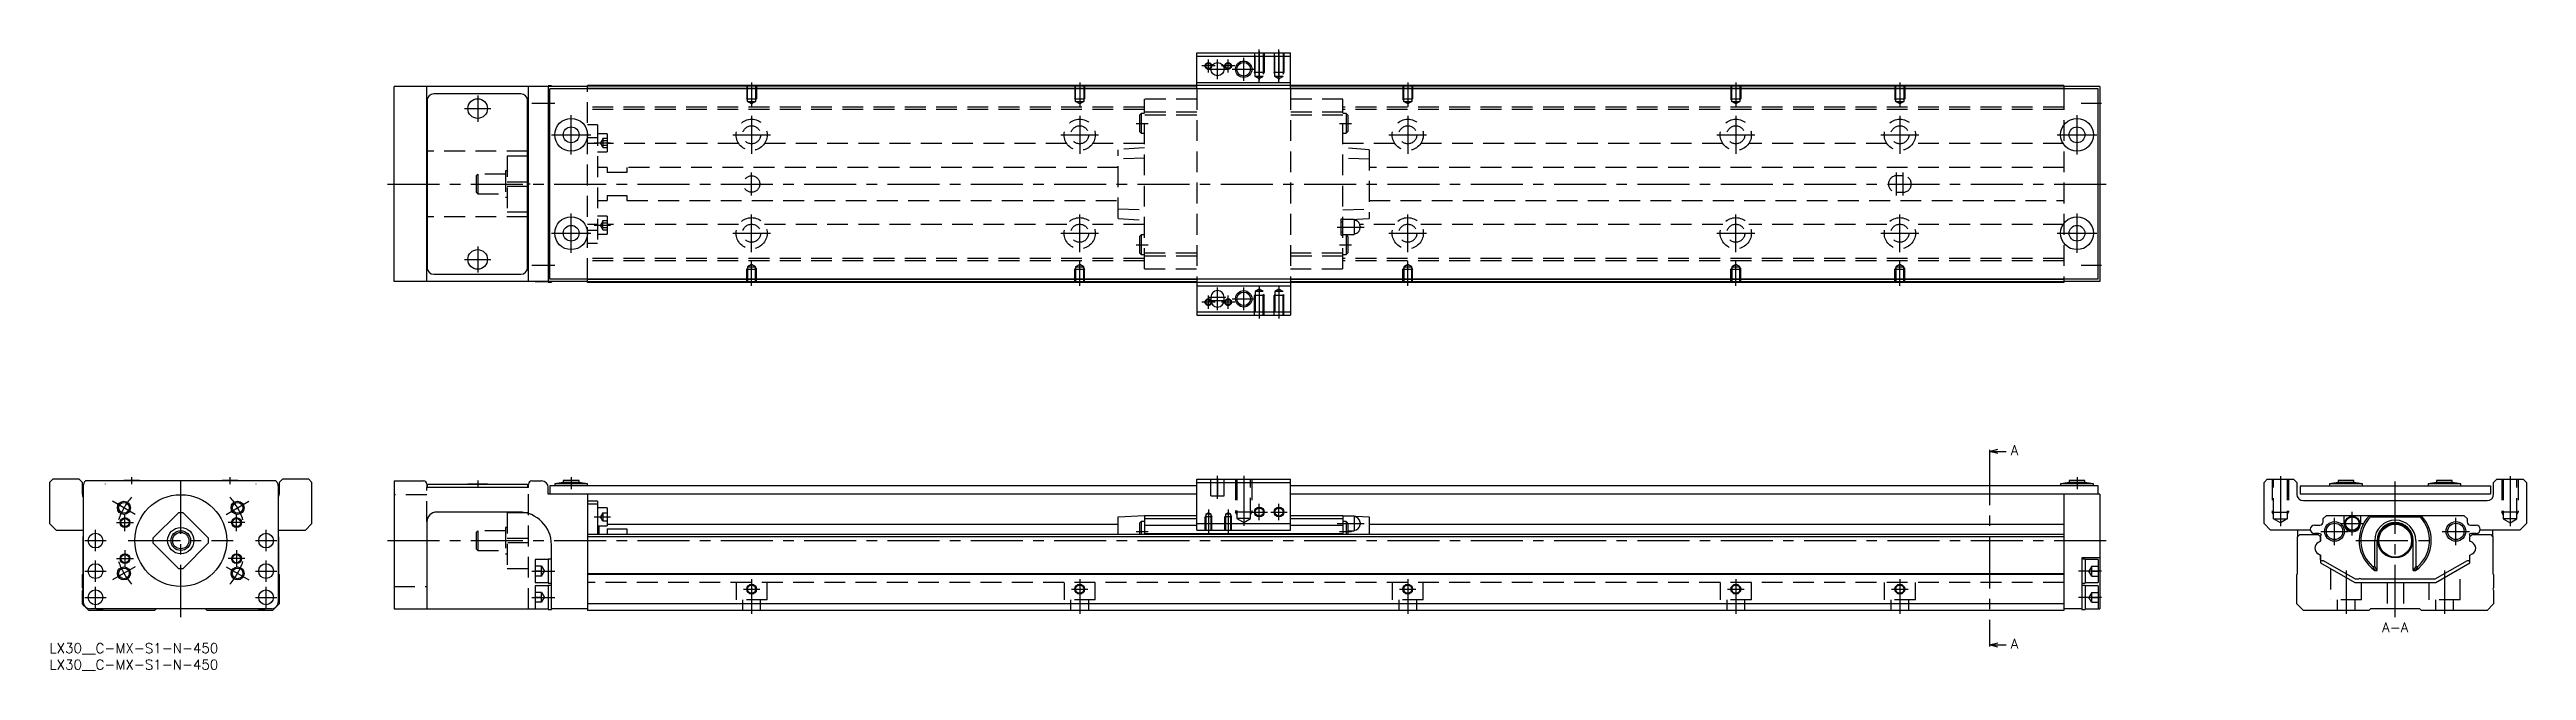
# Model space of a CAD drawing. Extents: x 0 to 755, y -8 to 181.
import ezdxf

# ---------------------------------------------------------------- set-up
doc = ezdxf.new("R2010")
doc.units = 0
doc.header["$LTSCALE"] = 0.5
doc.linetypes.add('CENTER', pattern=[50.8, 31.75, -6.35, 6.35, -6.35])
doc.linetypes.add('DASHED', pattern=[19.05, 12.7, -6.35])
for name, color, linetype in [('MSM_CENTER', 1, 'CENTER'), ('MSM_CONTINUOUS', 7, 'CONTINUOUS'), ('MSM_DASHED', 4, 'DASHED'), ('MSM_NARROW', 5, 'CONTINUOUS'), ('MSM_PART_NUMBER', 7, 'CONTINUOUS')]:
    doc.layers.add(name, color=color, linetype=linetype)
doc.styles.get("Standard").update_dxf_attribs({"font": 'txt.shx', "height": 3, "bigfont": 'bigfont.shx'})

# ---------------------------------------------------------------- blocks, each defined once
blk = doc.blocks.new('*U2')
at = {"layer": 'MSM_PART_NUMBER'}
blk.add_text('LX30__C-MX-S1-N-450', height=3, dxfattribs=at).set_placement((0, -3))
blk = doc.blocks.new('*U3')
at = {"layer": 'MSM_PART_NUMBER'}
blk.add_text('LX30__C-MX-S1-N-450', height=3, dxfattribs=at).set_placement((0, -8))

msp = doc.modelspace()

# ---------------------------------------------------------------- linework, layer by layer
at = {"layer": 'MSM_CENTER'}
for p, q in [((355.25, 176), (351.25, 176)), ((353, 175), (359, 175)), ((353.25, 174), (353.25, 178)), ((353.9, 175), (358.1, 175)), ((356, 172), (356, 178)), ((356, 172.9), (356, 177.1)), ((361.25, 176), (357.25, 176)), ((359.25, 174), (359.25, 178)), ((360.5, 175), (367.5, 175)), ((361.38, 175), (366.63, 175)), ((364, 171.5), (364, 178.5)), ((364, 172.37), (364, 177.62)), ((368.75, 171.09), (368.75, 181)), ((368.75, 180.4), (368.75, 171.69)), ((374.75, 171.09), (374.75, 181)), ((374.75, 180.4), (374.75, 171.69)), ((130.5, 167), (130.5, 159)), ((214, 171), (214, 163.49)), ((314, 171), (314, 163.49)), ((414, 171), (414, 163.49)), ((514, 171), (514, 163.49)), ((564, 171), (564, 163.49)), ((126.5, 163), (134.5, 163)), ((147, 164.7), (154, 164.7)), ((159, 149), (159, 161)), ((214, 160.75), (214, 149.25)), ((314, 160.75), (314, 149.25)), ((414, 160.75), (414, 149.25)), ((514, 160.75), (514, 149.25)), ((564, 160.75), (564, 149.25)), ((618, 149), (618, 161)), ((619.25, 164.7), (625.5, 164.7)), ((153, 155), (165, 155)), ((166, 152.55), (171, 152.55)), ((208.25, 155), (219.75, 155)), ((308.25, 155), (319.75, 155)), ((331.18, 158.5), (334.83, 158.5)), ((393.18, 158.5), (396.83, 158.5)), ((408.25, 155), (419.75, 155)), ((508.25, 155), (519.75, 155)), ((558.25, 155), (569.75, 155)), ((612, 155), (624, 155)), ((214, 136.5), (214, 143.5)), ((563, 136.5), (563, 143.5)), ((565, 136.5), (565, 143.5)), ((103, 140), (627, 140)), ((159, 119), (159, 131)), ((214, 119.25), (214, 130.75)), ((314, 119.25), (314, 130.75)), ((414, 119.25), (414, 130.75)), ((514, 119.25), (514, 130.75)), ((564, 119.25), (564, 130.75)), ((618, 119), (618, 131)), ((130.5, 121), (130.5, 113)), ((153, 125), (165, 125)), ((166, 127.44), (171, 127.44)), ((208.25, 125), (219.75, 125)), ((308.25, 125), (319.75, 125)), ((331.18, 121.5), (334.83, 121.5)), ((392.47, 126.9), (400.74, 126.9)), ((393.18, 121.5), (396.83, 121.5)), ((408.25, 125), (419.75, 125)), ((508.25, 125), (519.75, 125)), ((558.25, 125), (569.75, 125)), ((612, 125), (624, 125)), ((126.5, 117), (134.5, 117)), ((147, 115.3), (154, 115.3)), ((214, 109), (214, 116.51)), ((314, 109), (314, 116.51)), ((414, 109), (414, 116.51)), ((514, 109), (514, 116.51)), ((564, 109), (564, 116.51)), ((619.25, 115.3), (625.5, 115.3)), ((353.25, 102), (353.25, 106)), ((356, 101.5), (356, 108.5)), ((356, 102.4), (356, 107.6)), ((359.25, 102), (359.25, 106)), ((364, 101.5), (364, 108.5)), ((364, 102.37), (364, 107.62)), ((368.75, 108.91), (368.75, 99)), ((368.75, 108.31), (368.75, 99.6)), ((374.75, 108.91), (374.75, 99)), ((374.75, 108.31), (374.75, 99.6)), ((355.25, 104), (351.25, 104)), ((353.5, 105.5), (358.5, 105.5)), ((353.5, 104.5), (358.5, 104.5)), ((353.9, 105.5), (358.1, 105.5)), ((353.9, 104.5), (358.1, 104.5)), ((361.25, 104), (357.25, 104)), ((360.5, 105), (367.5, 105)), ((361.38, 105), (366.63, 105)), ((591.37, 58), (591.37, 0)), ((17, 48.6), (17, 48.49)), ((25, 50.6), (25, 48.5)), ((40, 8), (40, 51.5)), ((55, 50.6), (55, 48.5)), ((63, 48.49), (63, 48.6)), ((130.5, 49.6), (130.5, 47.49)), ((159, 50.6), (159, 47)), ((356, 44), (356, 51)), ((356, 50.25), (356, 44.75)), ((364, 51), (364, 35.81)), ((364, 50.66), (364, 36.15)), ((618, 50.6), (618, 47)), ((680, 50.93), (680, 35.74)), ((715, 8), (715, 51.5)), ((750, 50.93), (750, 35.74)), ((26.14, 39.3), (19.22, 43.3)), ((23, 34.22), (23, 39.38)), ((53.86, 39.3), (60.78, 43.3)), ((57, 34.22), (57, 39.38)), ((166, 38.55), (171, 38.55)), ((353.25, 40.76), (353.25, 33.5)), ((359.25, 40.76), (359.25, 33.5)), ((366.25, 40), (371.25, 40)), ((368.75, 37.5), (368.75, 42.5)), ((372.25, 40), (377.25, 40)), ((374.75, 37.5), (374.75, 42.5)), ((696.5, 29.95), (696.5, 38.25)), ((701.9, 32.87), (701.9, 40.12)), ((733.5, 29.95), (733.5, 38.25)), ((10.75, 31.3), (17.25, 31.3)), ((14, 28.05), (14, 34.55)), ((20.42, 36.8), (25.57, 36.8)), ((24, 31.3), (56, 31.3)), ((59.57, 36.8), (54.42, 36.8)), ((62.75, 31.3), (69.25, 31.3)), ((66, 28.05), (66, 34.55)), ((103, 31.3), (627, 31.3)), ((331.18, 34.1), (334.83, 34.1)), ((392.47, 36.5), (400.74, 36.5)), ((393.18, 34.1), (396.83, 34.1)), ((692.35, 34.1), (700.65, 34.1)), ((698.28, 36.5), (705.53, 36.5)), ((703, 31.3), (727, 31.3)), ((729.35, 34.1), (737.65, 34.1)), ((14, 18.75), (14, 25.25)), ((26.14, 23.3), (19.22, 19.3)), ((20.42, 25.8), (25.57, 25.8)), ((23, 28.38), (23, 23.23)), ((53.86, 23.3), (60.78, 19.3)), ((59.57, 25.8), (54.42, 25.8)), ((57, 28.38), (57, 23.23)), ((66, 18.75), (66, 25.25)), ((10.75, 22), (17.25, 22)), ((14, 10.75), (14, 17.25)), ((62.75, 22), (69.25, 22)), ((66, 10.75), (66, 17.25)), ((147, 22), (154, 22)), ((211.5, 16.5), (216.5, 16.5)), ((214, 19.5), (214, 9)), ((311.5, 16.5), (316.5, 16.5)), ((314, 19.5), (314, 9)), ((411.5, 16.5), (416.5, 16.5)), ((414, 19.5), (414, 9)), ((511.5, 16.5), (516.5, 16.5)), ((514, 19.5), (514, 9)), ((561.5, 16.5), (566.5, 16.5)), ((564, 19.5), (564, 9)), ((625.5, 22), (618.5, 22)), ((700, 22.18), (700, 9)), ((730, 22.18), (730, 9)), ((10.75, 14), (17.25, 14)), ((62.75, 14), (69.25, 14)), ((147, 14), (154, 14)), ((625.5, 14), (618.5, 14))]:
    msp.add_line(p, q, dxfattribs=at)
for start, end in [(138.53845, 161.46155), (18.53845, 41.46155), (198.53845, 221.46155), (318.53845, 341.46155)]:
    msp.add_arc((40, 31.3), 20, start, end, dxfattribs=at)
at = {"layer": 'MSM_CONTINUOUS'}
for p, q in [((349.75, 169), (349.75, 180)), ((349.75, 180), (378.25, 180)), ((349.75, 179), (378.25, 179)), ((378.25, 169), (378.25, 180)), ((105, 110.3), (105, 169.7)), ((164, 169.7), (105, 169.7)), ((115, 110.3), (115, 169.7)), ((143.7, 167.5), (117.1, 167.5)), ((146, 110.3), (146, 169.7)), ((148, 169.75), (148, 169.7)), ((152, 169.75), (148, 169.75)), ((153, 169.9), (152, 169.9)), ((152, 169.9), (152, 110.1)), ((152.5, 111), (152.5, 169)), ((624.5, 169), (152.5, 169)), ((153, 169.9), (153, 169.7)), ((164, 169), (164, 170)), ((614, 170), (164, 170)), ((349.75, 169.8), (164, 169.8)), ((349.75, 169.1), (164, 169.1)), ((349.75, 171), (378.25, 171)), ((614, 169.8), (378.25, 169.8)), ((614, 169.1), (378.25, 169.1)), ((614, 170), (614, 169)), ((625, 169.7), (614, 169.7)), ((624.5, 111), (624.5, 169)), ((625, 169.7), (625, 110.3)), ((115.1, 165.5), (115.1, 114.5)), ((145.7, 114.5), (145.7, 165.5)), ((115, 158.2), (115.1, 158.2)), ((145.7, 158.2), (146, 158.2)), ((115.1, 150), (115, 150)), ((146, 150), (145.7, 150)), ((146, 148.5), (145.7, 148.5)), ((146, 148.47), (145.7, 148.47)), ((145.7, 140.72), (146, 140.72)), ((146, 139.28), (145.7, 139.28)), ((115.1, 130), (115, 130)), ((146, 131.53), (145.7, 131.53)), ((146, 131.5), (145.7, 131.5)), ((146, 130), (145.7, 130)), ((115.1, 121.8), (115, 121.8)), ((146, 121.8), (145.7, 121.8)), ((164, 110.3), (105, 110.3)), ((117.1, 112.5), (143.7, 112.5)), ((148, 110.3), (148, 110.25)), ((148, 110.25), (152, 110.25)), ((152, 110.1), (153, 110.1)), ((624.5, 111), (152.5, 111)), ((153, 110.3), (153, 110.1)), ((164, 110), (164, 111)), ((349.75, 110.9), (164, 110.9)), ((349.75, 110.2), (164, 110.2)), ((614, 110), (164, 110)), ((349.75, 111), (349.75, 100)), ((349.75, 109), (378.25, 109)), ((378.25, 111), (378.25, 100)), ((614, 110.9), (378.25, 110.9)), ((614, 110.2), (378.25, 110.2)), ((614, 111), (614, 110)), ((625, 110.3), (614, 110.3)), ((349.75, 101), (378.25, 101)), ((349.75, 100), (378.25, 100)), ((354, 105.5), (354, 104.5)), ((358, 104.5), (358, 105.5)), ((591.37, 58.5), (593.87, 59.17)), ((591.37, 59), (591.37, 58)), ((593.87, 57.83), (591.37, 58.5)), ((591.37, 58.5), (596.38, 58.5)), ((1, 50), (0, 49)), ((0, 49), (0, 36.5)), ((9, 50), (1, 50)), ((10, 49), (9, 50)), ((10, 45.5), (10, 49)), ((10.3, 48), (10.3, 12.5)), ((69.02, 49.5), (10.98, 49.5)), ((22.6, 49.6), (22.6, 49.5)), ((27.4, 49.6), (22.6, 49.6)), ((27.4, 49.5), (27.4, 49.6)), ((52.6, 49.6), (52.6, 49.5)), ((57.4, 49.6), (52.6, 49.6)), ((57.4, 49.5), (57.4, 49.6)), ((69.7, 48), (69.7, 12.5)), ((71, 50), (70, 49)), ((70, 49), (70, 45.5)), ((79, 50), (71, 50)), ((80, 49), (79, 50)), ((80, 36.5), (80, 49)), ((105, 49.5), (105, 10.5)), ((105, 49.5), (114, 49.5)), ((115, 48.5), (115, 47.5)), ((146, 47.5), (115, 47.5)), ((115.1, 48.5), (115.1, 47.5)), ((115.1, 48.5), (145.7, 48.5)), ((127.5, 48.6), (133.5, 48.6)), ((127.5, 48.6), (127.5, 48.5)), ((133.5, 48.5), (133.5, 48.6)), ((145.7, 48.5), (145.7, 47.5)), ((146, 47.5), (146, 48.5)), ((147, 49.5), (150, 49.5)), ((152, 45.5), (152, 47.5)), ((349.75, 45.5), (152, 45.5)), ((152.5, 48), (152.5, 45.5)), ((349.75, 48), (152.5, 48)), ((156.6, 49), (154, 48.6)), ((154, 48.6), (154, 48)), ((164, 48.6), (154, 48.6)), ((156.6, 49.6), (156.6, 49)), ((161.4, 49.6), (156.6, 49.6)), ((161.4, 49), (156.6, 49)), ((161.4, 49), (161.4, 49.6)), ((164, 48.6), (161.4, 49)), ((164, 48), (164, 48.6)), ((164, 45.5), (164, 10)), ((349.75, 50), (378.25, 50)), ((349.75, 34.5), (349.75, 50)), ((349.75, 49), (378.25, 49)), ((378.25, 34.5), (378.25, 50)), ((624.5, 48), (378.25, 48)), ((625, 45.5), (378.25, 45.5)), ((615.6, 49), (613, 48.6)), ((613, 48.6), (613, 48)), ((623, 48.6), (613, 48.6)), ((614, 45.5), (614, 10)), ((615.6, 49.6), (615.6, 49)), ((620.4, 49.6), (615.6, 49.6)), ((620.4, 49), (615.6, 49)), ((620.4, 49), (620.4, 49.6)), ((623, 48.6), (620.4, 49)), ((623, 48), (623, 48.6)), ((624.5, 45.5), (624.5, 48)), ((625, 45.5), (625, 10.5)), ((675, 49), (676, 50)), ((675, 36.5), (675, 49)), ((676, 50), (684, 50)), ((684, 50), (685, 49)), ((685, 49), (685, 45.5)), ((686, 48), (744, 48)), ((686, 48), (686, 45.5)), ((744, 45.5), (686, 45.5)), ((697.6, 49), (695, 48.6)), ((695, 48.6), (695, 48)), ((705, 48.6), (695, 48.6)), ((702.4, 49.6), (697.6, 49.6)), ((697.6, 49.6), (697.6, 49)), ((702.4, 49), (697.6, 49)), ((702.4, 49), (702.4, 49.6)), ((705, 48.6), (702.4, 49)), ((705, 48), (705, 48.6)), ((727.6, 49), (725, 48.6)), ((735, 48.6), (725, 48.6)), ((725, 48.6), (725, 48)), ((732.4, 49.6), (727.6, 49.6)), ((727.6, 49.6), (727.6, 49)), ((732.4, 49), (727.6, 49)), ((732.4, 49), (732.4, 49.6)), ((735, 48.6), (732.4, 49)), ((735, 48), (735, 48.6)), ((744, 48), (744, 45.5)), ((745, 49), (746, 50)), ((745, 45.5), (745, 49)), ((746, 50), (754, 50)), ((754, 50), (755, 49)), ((755, 49), (755, 36.5)), ((39.28, 39.77), (31.53, 32.02)), ((48.47, 32.02), (40.72, 39.77)), ((143, 40), (118, 40)), ((167, 43.3), (164, 43.3)), ((167, 42.45), (164, 42.45)), ((167, 43.3), (167, 33.2)), ((170, 41.3), (167, 41.3)), ((170, 41.3), (170, 35.8)), ((325.75, 38.5), (333.75, 39)), ((325.75, 33.2), (325.75, 38.5)), ((333.75, 39), (349.75, 39)), ((333.75, 39), (333.75, 33.2)), ((333.75, 38), (349.75, 38)), ((378.25, 39), (394.25, 39)), ((378.25, 38), (394.25, 38)), ((394.25, 39), (402.25, 38.5)), ((394.25, 39), (394.25, 33.2)), ((397.7, 38.75), (394.25, 38.75)), ((397.7, 38.75), (397.7, 34.25)), ((402.25, 38.5), (402.25, 33.2)), ((687, 43.5), (743, 43.5)), ((693.05, 38), (694.05, 39)), ((693.05, 37), (693.05, 38)), ((694.05, 39), (735.95, 39)), ((699.4, 36.5), (699.4, 39)), ((704.4, 39), (704.4, 36.5)), ((707.14, 39), (707.4, 38.5)), ((707.4, 38.5), (722.6, 38.5)), ((722.6, 38.5), (722.86, 39)), ((735.95, 39), (736.95, 38)), ((736.95, 38), (736.95, 37)), ((0, 36.5), (2, 34.5)), ((2, 34.5), (10.3, 34.5)), ((10.2, 32.5), (10.3, 32.6)), ((10.2, 21.2), (10.2, 32.5)), ((31.53, 30.58), (39.28, 22.83)), ((40.72, 22.83), (48.47, 30.58)), ((69.7, 34.5), (78, 34.5)), ((69.7, 32.6), (69.8, 32.5)), ((69.8, 32.5), (69.8, 21.2)), ((78, 34.5), (80, 36.5)), ((115, 37), (115, 10.5)), ((614, 33.2), (164, 33.2)), ((614, 32.5), (164, 32.5)), ((167, 35.8), (170, 35.8)), ((167.5, 33.2), (167.5, 35.8)), ((170, 36.3), (325.75, 36.3)), ((170, 34.87), (176, 34.87)), ((170, 34.87), (170, 33.2)), ((176, 34.87), (176, 33.2)), ((332.75, 37.1), (332.25, 36.6)), ((332.25, 36.6), (332.25, 33.2)), ((333.75, 37.1), (332.75, 37.1)), ((332.75, 37.1), (332.75, 33.2)), ((333.75, 36), (349.75, 36)), ((333.75, 33.5), (394.25, 33.5)), ((349.75, 36.5), (378.25, 36.5)), ((349.75, 34.5), (378.25, 34.5)), ((378.25, 36), (394.25, 36)), ((395.25, 37.1), (394.25, 37.1)), ((395.75, 36.6), (395.25, 37.1)), ((395.25, 37.1), (395.25, 33.2)), ((395.75, 36.6), (395.75, 33.2)), ((395.75, 34.25), (397.7, 34.25)), ((399.45, 36.8), (399.45, 36.2)), ((402.25, 36.3), (614, 36.3)), ((677, 34.5), (675, 36.5)), ((689.13, 34.5), (677, 34.5)), ((685.2, 32.5), (685.9, 33.2)), ((685.2, 21.2), (685.2, 32.5)), ((685.3, 32.6), (685.3, 34.5)), ((685.9, 33.2), (691.55, 33.2)), ((690.35, 36), (692.05, 36)), ((691.75, 33.5), (690.35, 33.5)), ((692.25, 31.15), (691.5, 30.72)), ((691.55, 33.2), (692.25, 32.5)), ((691.55, 33.2), (692.25, 32.5)), ((691.6, 30.78), (692.25, 31.15)), ((692.2, 32.55), (692.2, 32.7)), ((692.25, 32.5), (692.2, 32.55)), ((692.25, 31.15), (692.25, 32.5)), ((692.25, 32.5), (692.25, 31.15)), ((708.74, 23.45), (708.74, 31.3)), ((709.5, 22.2), (709.5, 31.3)), ((720.5, 22.2), (720.5, 31.3)), ((721.26, 31.3), (721.26, 23.45)), ((737.75, 32.5), (738.45, 33.2)), ((737.75, 32.5), (738.45, 33.2)), ((737.75, 31.15), (737.75, 32.5)), ((738.4, 30.78), (737.75, 31.15)), ((737.8, 32.7), (737.8, 32.55)), ((737.95, 36), (739.65, 36)), ((739.65, 33.5), (738.25, 33.5)), ((738.4, 30.78), (738.49, 30.73)), ((738.45, 33.2), (744.1, 33.2)), ((753, 34.5), (740.87, 34.5)), ((744.1, 33.2), (744.8, 32.5)), ((744.7, 32.6), (744.7, 34.5)), ((744.8, 32.5), (744.8, 21.2)), ((755, 36.5), (753, 34.5)), ((152, 25.5), (148, 25.5)), ((148, 25.5), (148, 18.5)), ((153, 25.65), (152, 25.65)), ((152, 25.65), (152, 18.35)), ((153, 10.35), (153, 30)), ((625, 26), (619.5, 26)), ((619.5, 26), (619.5, 10.35)), ((620.5, 25.65), (619.5, 25.65)), ((620.5, 25.65), (620.5, 18.35)), ((624.5, 25.5), (620.5, 25.5)), ((624.5, 25.5), (624.5, 18.5)), ((692.25, 26.85), (691.5, 27.28)), ((691.6, 27.22), (692.25, 26.85)), ((692.25, 25.45), (692.25, 26.85)), ((692.25, 26.85), (692.25, 24.5)), ((692.25, 24.5), (702.64, 18.5)), ((693.1, 25.16), (692.7, 25.16)), ((702.91, 19.5), (693.1, 25.16)), ((708.07, 23.45), (708.74, 23.45)), ((709.5, 22.2), (708.74, 23.45)), ((721.26, 23.45), (720.5, 22.2)), ((721.26, 23.45), (721.93, 23.45)), ((736.9, 25.16), (727.09, 19.5)), ((727.36, 18.5), (737.75, 24.5)), ((737.3, 25.16), (736.9, 25.16)), ((737.75, 26.85), (738.5, 27.28)), ((737.75, 24.5), (737.75, 26.85)), ((10, 21), (10.2, 21.2)), ((10, 16.9), (10, 21)), ((10, 12), (10, 16.1)), ((69.8, 21.2), (70, 21)), ((70, 21), (70, 12)), ((148, 18.5), (152, 18.5)), ((152, 17.5), (148, 17.5)), ((148, 17.5), (148, 10.5)), ((152, 18.35), (153, 18.35)), ((153, 17.65), (152, 17.65)), ((152, 17.65), (152, 10.35)), ((614, 21.2), (164, 21.2)), ((614, 21), (164, 21)), ((619.5, 18.35), (620.5, 18.35)), ((620.5, 17.65), (619.5, 17.65)), ((620.5, 18.5), (624.5, 18.5)), ((620.5, 17.65), (620.5, 10.35)), ((624.5, 17.5), (620.5, 17.5)), ((624.5, 17.5), (624.5, 10.5)), ((685, 21), (685.2, 21.2)), ((685, 12), (685, 21)), ((702.64, 18.5), (727.36, 18.5)), ((703.85, 19.5), (702.91, 19.5)), ((727.09, 19.5), (704.65, 19.5)), ((708.82, 22.2), (709.5, 22.2)), ((720.5, 22.2), (721.18, 22.2)), ((744.8, 21.2), (745, 21)), ((745, 21), (745, 16.9)), ((745, 16.1), (745, 12)), ((10.7, 11.3), (10, 12)), ((12, 10), (11.1, 10.9)), ((32, 10), (12, 10)), ((67.7, 10.5), (12.3, 10.5)), ((32.5, 10.5), (32, 10)), ((48, 10), (47.5, 10.5)), ((68, 10), (48, 10)), ((68.9, 10.9), (68, 10)), ((70, 12), (69.3, 11.3)), ((105, 10.5), (152, 10.5)), ((152, 10.35), (153, 10.35)), ((164, 10.5), (153, 10.5)), ((614, 12), (164, 12)), ((614, 10), (164, 10)), ((619.5, 10.5), (614, 10.5)), ((619.5, 10.35), (620.5, 10.35)), ((620.5, 10.5), (625, 10.5)), ((687, 10), (685, 12)), ((707, 10), (687, 10)), ((707.5, 10.5), (707, 10)), ((722.5, 10.5), (707.5, 10.5)), ((723, 10), (722.5, 10.5)), ((743, 10), (723, 10)), ((745, 12), (743, 10)), ((591.37, -0.5), (593.87, 0.17)), ((591.37, 0), (591.37, -1)), ((593.87, -1.17), (591.37, -0.5)), ((591.37, -0.5), (596.38, -0.5))]:
    msp.add_line(p, q, dxfattribs=at)
for centre, radius in [((356, 175), 2), ((364, 175), 2.07), ((130.5, 163), 3), ((159, 155), 5), ((618, 155), 5), ((159, 155), 2.4), ((618, 155), 2.4), ((159, 125), 5), ((618, 125), 5), ((159, 125), 2.4), ((618, 125), 2.4), ((130.5, 117), 3), ((364, 105), 2.07), ((22.68, 41.3), 1.62), ((23, 36.8), 1.23), ((40, 31.3), 14), ((57.32, 41.3), 1.62), ((57, 36.8), 1.23), ((368.75, 40), 1.23), ((374.75, 40), 1.23), ((701.9, 36.5), 2.25), ((701.9, 36.5), 2.05), ((14, 31.3), 2.25), ((40, 31.3), 4), ((40, 31.3), 3), ((40, 31.3), 2.5), ((66, 31.3), 2.25), ((696.5, 34.1), 3), ((696.5, 34.1), 2.5), ((715, 31.3), 5.3), ((715, 31.3), 5), ((733.5, 34.1), 3), ((733.5, 34.1), 2.5), ((14, 22), 2.25), ((22.68, 21.3), 1.62), ((23, 25.8), 1.23), ((57.32, 21.3), 1.62), ((57, 25.8), 1.23), ((66, 22), 2.25), ((14, 14), 2.25), ((66, 14), 2.25), ((214, 16.5), 1.23), ((314, 16.5), 1.23), ((414, 16.5), 1.23), ((514, 16.5), 1.23), ((564, 16.5), 1.23)]:
    msp.add_circle(centre, radius, dxfattribs=at)
for centre, radius, start, end in [((117.1, 165.5), 2, 90, 180), ((143.7, 165.5), 2, 0, 90), ((117.1, 114.5), 2, 180, 270), ((143.7, 114.5), 2, 270, 0), ((356, 105.5), 2, 0, 180), ((356, 104.5), 2, 180, 0), ((12, 45.5), 2, 180, 211.78833), ((12.3, 48), 2, 131.40962, 180), ((67.7, 48), 2, 0, 48.59038), ((68, 45.5), 2, 328.21167, 0), ((114, 48.5), 1, 0, 90), ((147, 48.5), 1, 90, 180), ((150, 47.5), 2, 0, 90), ((687, 45.5), 2, 180, 270), ((743, 45.5), 2, 270, 0), ((40, 31.3), 8.5, 85.11917, 94.88083), ((118, 37), 3, 90, 180), ((143, 30), 10, 0, 90), ((397.7, 36.8), 1.75, 0, 90), ((715, 31.3), 11, 135.573, 235.81959), ((715, 31.3), 10.47, 136.57129, 228.55525), ((715, 31.3), 11, 304.18041, 44.427), ((715, 31.3), 10.47, 311.44475, 43.42871), ((40, 31.3), 8.5, 175.11917, 184.88083), ((40, 31.3), 8.5, 355.11917, 4.88083), ((397.7, 36.2), 1.75, 270, 0), ((690.35, 34.75), 1.25, 90, 270), ((692.65, 28.85), 2.2, 121.45533, 176.01903), ((692.65, 28.85), 2.2, 121.38869, 134.53306), ((691.75, 32.5), 1, 41.23398, 90), ((692.05, 37), 1, 270, 0), ((692.7, 32.7), 0.5, 113.32535, 180), ((701.9, 36.5), 2.5, 180, 0), ((715, 31.3), 6.26, 0, 180), ((715, 31.3), 5.5, 0, 180), ((737.95, 37), 1, 180, 270), ((738.25, 32.5), 1, 90, 138.76602), ((737.3, 32.7), 0.5, 0, 66.67465), ((737.35, 28.85), 2.2, 3.98097, 61.45517), ((739.65, 34.75), 1.25, 270, 90), ((40, 31.3), 8.5, 265.11917, 274.88083), ((692.65, 29.15), 2.2, 183.98097, 238.54467), ((692.65, 29.15), 2.2, 183.98097, 241.45517), ((692.7, 25.66), 0.5, 205.84193, 270), ((716, 27.35), 8.83, 206.14749, 215.62533), ((714, 27.35), 8.84, 324.37545, 333.85173), ((737.3, 25.66), 0.5, 270, 334.15807), ((737.35, 29.15), 2.2, 301.45533, 356.01903), ((9.7, 16.5), 0.5, 306.8699, 53.1301), ((704.25, 19.2), 0.5, 36.8699, 143.1301), ((745.3, 16.5), 0.5, 126.8699, 233.1301), ((12.3, 12.5), 2, 180, 270), ((15.3, 14), 3.65, 253.51703, 286.48297), ((64.7, 14), 3.65, 253.51703, 286.48297), ((67.7, 12.5), 2, 270, 0)]:
    msp.add_arc(centre, radius, start, end, dxfattribs=at)
at = {"layer": 'MSM_DASHED'}
for p, q in [((367.25, 180), (367.25, 174)), ((370.25, 174), (367.25, 174)), ((367.52, 173.53), (367.25, 174)), ((367.52, 172.8), (367.52, 180)), ((369.98, 180), (369.98, 172.8)), ((369.98, 173.53), (370.25, 174)), ((370.25, 180), (370.25, 174)), ((373.25, 180), (373.25, 174)), ((376.25, 174), (373.25, 174)), ((373.52, 173.53), (373.25, 174)), ((373.52, 172.8), (373.52, 180)), ((375.98, 180), (375.98, 172.8)), ((375.98, 173.53), (376.25, 174)), ((376.25, 180), (376.25, 174)), ((164, 111), (164, 169)), ((212.5, 170), (212.5, 166)), ((212.77, 165.2), (212.77, 170)), ((215.23, 170), (215.23, 165.2)), ((215.5, 170), (215.5, 166)), ((312.5, 170), (312.5, 166)), ((312.77, 165.2), (312.77, 170)), ((315.23, 170), (315.23, 165.2)), ((315.5, 170), (315.5, 166)), ((349.75, 169), (349.75, 111)), ((369.98, 172.8), (367.52, 172.8)), ((368.75, 172.09), (367.52, 172.8)), ((369.98, 172.8), (368.75, 172.09)), ((375.98, 172.8), (373.52, 172.8)), ((374.75, 172.09), (373.52, 172.8)), ((375.98, 172.8), (374.75, 172.09)), ((378.25, 169), (378.25, 111)), ((412.5, 170), (412.5, 166)), ((412.77, 165.2), (412.77, 170)), ((415.23, 170), (415.23, 165.2)), ((415.5, 170), (415.5, 166)), ((512.5, 170), (512.5, 166)), ((512.77, 165.2), (512.77, 170)), ((515.23, 170), (515.23, 165.2)), ((515.5, 170), (515.5, 166)), ((562.5, 170), (562.5, 166)), ((562.77, 165.2), (562.77, 170)), ((565.23, 170), (565.23, 165.2)), ((565.5, 170), (565.5, 166)), ((614, 169), (614, 111)), ((333.75, 163.45), (164, 163.45)), ((333.75, 162.75), (164, 162.75)), ((212.77, 165.53), (212.5, 166)), ((212.5, 166), (215.5, 166)), ((212.77, 165.2), (215.23, 165.2)), ((214, 164.49), (212.77, 165.2)), ((215.23, 165.2), (214, 164.49)), ((215.23, 165.53), (215.5, 166)), ((312.77, 165.53), (312.5, 166)), ((312.5, 166), (315.5, 166)), ((312.77, 165.2), (315.23, 165.2)), ((314, 164.49), (312.77, 165.2)), ((315.23, 165.2), (314, 164.49)), ((315.23, 165.53), (315.5, 166)), ((332.75, 161.5), (332.25, 161)), ((332.25, 161), (332.25, 156)), ((333.75, 161.5), (332.75, 161.5)), ((332.75, 161.5), (332.75, 155.5)), ((349.75, 165.9), (333.75, 165.9)), ((333.75, 114.1), (333.75, 165.9)), ((349.75, 161.95), (333.75, 161.95)), ((349.75, 160.95), (333.75, 160.95)), ((394.25, 165.9), (378.25, 165.9)), ((394.25, 161.95), (378.25, 161.95)), ((394.25, 160.95), (378.25, 160.95)), ((394.25, 114.1), (394.25, 165.9)), ((614, 163.45), (394.25, 163.45)), ((614, 162.75), (394.25, 162.75)), ((395.25, 161.5), (394.25, 161.5)), ((395.75, 161), (395.25, 161.5)), ((395.25, 161.5), (395.25, 155.5)), ((395.75, 161), (395.75, 156)), ((412.77, 165.53), (412.5, 166)), ((412.5, 166), (415.5, 166)), ((412.77, 165.2), (415.23, 165.2)), ((414, 164.49), (412.77, 165.2)), ((415.23, 165.2), (414, 164.49)), ((415.23, 165.53), (415.5, 166)), ((512.77, 165.53), (512.5, 166)), ((512.5, 166), (515.5, 166)), ((512.77, 165.2), (515.23, 165.2)), ((514, 164.49), (512.77, 165.2)), ((515.23, 165.2), (514, 164.49)), ((515.23, 165.53), (515.5, 166)), ((562.77, 165.53), (562.5, 166)), ((562.5, 166), (565.5, 166)), ((562.77, 165.2), (565.23, 165.2)), ((564, 164.49), (562.77, 165.2)), ((565.23, 165.2), (564, 164.49)), ((565.23, 165.53), (565.5, 166)), ((167, 158), (164, 158)), ((167, 154.13), (164, 154.13)), ((167, 152.38), (164, 152.38)), ((167, 158), (167, 122)), ((170, 155.3), (167, 155.3)), ((168.7, 153.8), (167.98, 152.55)), ((168.7, 151.3), (167.98, 152.55)), ((168.7, 154), (170, 154)), ((168.7, 154), (168.7, 151.11)), ((168.7, 153.28), (170, 153.28)), ((168.7, 151.83), (170, 151.83)), ((168.7, 151.11), (170, 151.11)), ((170, 155.3), (170, 149.8)), ((210.05, 152.36), (170, 152.36)), ((310.05, 152.36), (217.95, 152.36)), ((333.75, 152.36), (317.95, 152.36)), ((332.25, 156), (332.75, 155.5)), ((332.75, 155.5), (333.75, 155.5)), ((394.25, 155.5), (395.25, 155.5)), ((410.05, 152.36), (394.25, 152.36)), ((395.25, 155.5), (395.75, 156)), ((510.05, 152.36), (417.95, 152.36)), ((560.05, 152.36), (517.95, 152.36)), ((614, 152.36), (567.95, 152.36)), ((145.7, 150), (115.1, 150)), ((139, 144), (139, 136)), ((139.5, 144), (139, 144)), ((139.5, 148.5), (139.5, 131.5)), ((145.7, 148.5), (139.5, 148.5)), ((145.7, 148.47), (139.5, 148.47)), ((167, 149.8), (170, 149.8)), ((170, 145), (167, 145)), ((170, 145), (170, 143.5)), ((176, 143.5), (170, 143.5)), ((176, 145), (176, 143.5)), ((325.75, 145), (176, 145)), ((333.75, 151), (325.75, 150.47)), ((325.75, 129.53), (325.75, 150.47)), ((333.75, 147.86), (325.75, 147.6)), ((402.25, 150.47), (394.25, 151)), ((402.25, 147.6), (394.25, 147.86)), ((402.25, 150.47), (402.25, 129.53)), ((614, 145), (402.25, 145)), ((130.5, 143), (130, 142.5)), ((130, 142.5), (130, 137.5)), ((130, 137.5), (130.5, 137)), ((130.5, 143), (130.5, 137)), ((139, 143), (130.5, 143)), ((130.5, 137), (139, 137)), ((139, 136), (139.5, 136)), ((139.5, 140.72), (145.7, 140.72)), ((145.7, 139.28), (139.5, 139.28)), ((146.5, 140), (146, 140)), ((170, 136.5), (176, 136.5)), ((170, 136.5), (170, 135)), ((176, 136.5), (176, 135)), ((565, 142.5), (563, 142.5)), ((563, 137.5), (565, 137.5)), ((145.7, 130), (115.1, 130)), ((139.5, 131.53), (145.7, 131.53)), ((139.5, 131.5), (145.7, 131.5)), ((167, 135), (170, 135)), ((170, 130.19), (167, 130.19)), ((168.7, 128.69), (167.98, 127.44)), ((168.7, 128.89), (170, 128.89)), ((168.7, 126), (168.7, 128.89)), ((170, 130.19), (170, 124.69)), ((176, 135), (325.75, 135)), ((325.75, 132.4), (333.75, 132.14)), ((325.75, 129.53), (333.75, 129)), ((393.75, 129.4), (394.25, 129.4)), ((393.75, 124.4), (393.75, 129.4)), ((394.25, 128.4), (393.75, 128.4)), ((394.25, 132.14), (402.25, 132.4)), ((397.7, 129.15), (394.25, 129.15)), ((396.51, 129.15), (402.25, 129.53)), ((397.7, 129.15), (397.7, 124.65)), ((402.25, 135), (614, 135)), ((167, 127.62), (164, 127.62)), ((167, 125.87), (164, 125.87)), ((164, 122), (167, 122)), ((167, 124.69), (170, 124.69)), ((168.7, 126.19), (167.98, 127.44)), ((168.7, 128.17), (170, 128.17)), ((168.7, 126.72), (170, 126.72)), ((168.7, 126), (170, 126)), ((210.05, 127.64), (170, 127.64)), ((310.05, 127.64), (217.95, 127.64)), ((333.75, 127.64), (317.95, 127.64)), ((332.75, 124.5), (332.25, 124)), ((332.25, 124), (332.25, 119)), ((332.75, 124.5), (332.75, 118.5)), ((333.75, 124.5), (332.75, 124.5)), ((393.75, 125.4), (394.25, 125.4)), ((393.75, 124.4), (394.25, 124.4)), ((394.25, 124.65), (397.7, 124.65)), ((395.25, 124.5), (394.25, 124.5)), ((395.25, 124.5), (395.25, 118.5)), ((395.75, 124), (395.25, 124.5)), ((395.75, 124), (395.75, 119)), ((410.05, 127.64), (399.39, 127.64)), ((399.45, 127.2), (399.45, 126.6)), ((510.05, 127.64), (417.95, 127.64)), ((560.05, 127.64), (517.95, 127.64)), ((614, 127.64), (567.95, 127.64)), ((333.75, 117.25), (164, 117.25)), ((333.75, 116.55), (164, 116.55)), ((212.77, 114.47), (212.5, 114)), ((212.5, 110), (212.5, 114)), ((212.5, 114), (215.5, 114)), ((214, 115.51), (212.77, 114.8)), ((212.77, 114.8), (212.77, 110)), ((212.77, 114.8), (215.23, 114.8)), ((215.23, 114.8), (214, 115.51)), ((215.23, 110), (215.23, 114.8)), ((215.23, 114.47), (215.5, 114)), ((215.5, 110), (215.5, 114)), ((312.77, 114.47), (312.5, 114)), ((312.5, 110), (312.5, 114)), ((312.5, 114), (315.5, 114)), ((314, 115.51), (312.77, 114.8)), ((312.77, 114.8), (312.77, 110)), ((312.77, 114.8), (315.23, 114.8)), ((315.23, 114.8), (314, 115.51)), ((315.23, 110), (315.23, 114.8)), ((315.23, 114.47), (315.5, 114)), ((315.5, 110), (315.5, 114)), ((332.25, 119), (332.75, 118.5)), ((332.75, 118.5), (333.75, 118.5)), ((333.75, 119.05), (349.75, 119.05)), ((349.75, 118.05), (333.75, 118.05)), ((333.75, 114.1), (349.75, 114.1)), ((378.25, 119.05), (394.25, 119.05)), ((394.25, 118.05), (378.25, 118.05)), ((378.25, 114.1), (394.25, 114.1)), ((394.25, 118.5), (395.25, 118.5)), ((614, 117.25), (394.25, 117.25)), ((614, 116.55), (394.25, 116.55)), ((395.25, 118.5), (395.75, 119)), ((412.77, 114.47), (412.5, 114)), ((412.5, 110), (412.5, 114)), ((412.5, 114), (415.5, 114)), ((414, 115.51), (412.77, 114.8)), ((412.77, 114.8), (412.77, 110)), ((412.77, 114.8), (415.23, 114.8)), ((415.23, 114.8), (414, 115.51)), ((415.23, 110), (415.23, 114.8)), ((415.23, 114.47), (415.5, 114)), ((415.5, 110), (415.5, 114)), ((512.77, 114.47), (512.5, 114)), ((512.5, 110), (512.5, 114)), ((512.5, 114), (515.5, 114)), ((514, 115.51), (512.77, 114.8)), ((512.77, 114.8), (512.77, 110)), ((512.77, 114.8), (515.23, 114.8)), ((515.23, 114.8), (514, 115.51)), ((515.23, 110), (515.23, 114.8)), ((515.23, 114.47), (515.5, 114)), ((515.5, 110), (515.5, 114)), ((562.77, 114.47), (562.5, 114)), ((562.5, 110), (562.5, 114)), ((562.5, 114), (565.5, 114)), ((564, 115.51), (562.77, 114.8)), ((562.77, 114.8), (562.77, 110)), ((562.77, 114.8), (565.23, 114.8)), ((565.23, 114.8), (564, 115.51)), ((565.23, 110), (565.23, 114.8)), ((565.23, 114.47), (565.5, 114)), ((565.5, 110), (565.5, 114)), ((367.52, 106.47), (367.25, 106)), ((370.25, 106), (367.25, 106)), ((367.25, 100), (367.25, 106)), ((368.75, 107.91), (367.52, 107.2)), ((369.98, 107.2), (367.52, 107.2)), ((367.52, 107.2), (367.52, 100)), ((369.98, 107.2), (368.75, 107.91)), ((369.98, 100), (369.98, 107.2)), ((369.98, 106.47), (370.25, 106)), ((370.25, 100), (370.25, 106)), ((373.52, 106.47), (373.25, 106)), ((376.25, 106), (373.25, 106)), ((373.25, 100), (373.25, 106)), ((374.75, 107.91), (373.52, 107.2)), ((375.98, 107.2), (373.52, 107.2)), ((373.52, 107.2), (373.52, 100)), ((375.98, 107.2), (374.75, 107.91)), ((375.98, 100), (375.98, 107.2)), ((375.98, 106.47), (376.25, 106)), ((376.25, 100), (376.25, 106)), ((115, 37), (115, 47.5)), ((146, 10.5), (146, 47.5)), ((354, 45), (354, 50)), ((358, 45), (358, 50)), ((361.5, 50), (361.5, 40)), ((361.93, 50), (361.93, 38)), ((366.07, 38), (366.07, 50)), ((366.5, 50), (366.5, 40)), ((677.5, 49.93), (677.5, 39.93)), ((677.93, 37.93), (677.93, 49.93)), ((682.07, 49.93), (682.07, 37.93)), ((682.5, 49.93), (682.5, 39.93)), ((747.5, 49.93), (747.5, 39.93)), ((747.93, 49.93), (747.93, 37.93)), ((752.07, 37.93), (752.07, 49.93)), ((752.5, 49.93), (752.5, 39.93)), ((115, 45.3), (105, 45.3)), ((139.5, 39.8), (139.5, 22.8)), ((146, 39.8), (139.5, 39.8)), ((146, 39.77), (139.5, 39.77)), ((168.7, 39.8), (167.98, 38.55)), ((168.7, 37.3), (167.98, 38.55)), ((168.7, 39.8), (170, 39.8)), ((168.7, 39.8), (168.7, 37.3)), ((168.7, 38.55), (170, 38.55)), ((352.47, 38.87), (352.25, 38.5)), ((354.25, 38.5), (352.25, 38.5)), ((352.25, 34.5), (352.25, 38.5)), ((353.25, 39.76), (352.47, 39.31)), ((354.03, 39.31), (352.47, 39.31)), ((352.47, 39.31), (352.47, 34.5)), ((354.03, 39.31), (353.25, 39.76)), ((354, 45), (358, 45)), ((354.03, 34.5), (354.03, 39.31)), ((354.03, 38.87), (354.25, 38.5)), ((354.25, 34.5), (354.25, 38.5)), ((358.47, 38.87), (358.25, 38.5)), ((360.25, 38.5), (358.25, 38.5)), ((358.25, 34.5), (358.25, 38.5)), ((359.25, 39.76), (358.47, 39.31)), ((360.03, 39.31), (358.47, 39.31)), ((358.47, 39.31), (358.47, 34.5)), ((360.03, 39.31), (359.25, 39.76)), ((360.03, 34.5), (360.03, 39.31)), ((360.03, 38.87), (360.25, 38.5)), ((360.25, 34.5), (360.25, 38.5)), ((366.5, 40), (361.5, 40)), ((361.93, 39.25), (361.5, 40)), ((366.07, 38), (361.93, 38)), ((361.93, 38), (364, 36.81)), ((364, 36.81), (366.07, 38)), ((366.07, 39.25), (366.5, 40)), ((677.5, 39.93), (682.5, 39.93)), ((677.93, 39.18), (677.5, 39.93)), ((680, 36.74), (677.93, 37.93)), ((677.93, 37.93), (682.07, 37.93)), ((682.07, 37.93), (680, 36.74)), ((682.07, 39.18), (682.5, 39.93)), ((752.5, 39.93), (747.5, 39.93)), ((747.93, 39.18), (747.5, 39.93)), ((747.93, 37.93), (750, 36.74)), ((752.07, 37.93), (747.93, 37.93)), ((750, 36.74), (752.07, 37.93)), ((752.07, 39.18), (752.5, 39.93)), ((130.5, 34.3), (130, 33.8)), ((130, 33.8), (130, 28.8)), ((130.5, 34.3), (130.5, 28.3)), ((139, 34.3), (130.5, 34.3)), ((139, 35.3), (139, 27.3)), ((139.5, 35.3), (139, 35.3)), ((139.5, 32.02), (146, 32.02)), ((146, 30.58), (139.5, 30.58)), ((168.7, 37.3), (170, 37.3)), ((130, 28.8), (130.5, 28.3)), ((130.5, 28.3), (139, 28.3)), ((139, 27.3), (139.5, 27.3)), ((139.5, 22.83), (146, 22.83)), ((139.5, 22.8), (146, 22.8)), ((150, 23.5), (148, 23.5)), ((150, 20.5), (150, 23.5)), ((150, 23.5), (150.87, 22)), ((622.5, 23.5), (621.63, 22)), ((622.5, 20.5), (622.5, 23.5)), ((622.5, 23.5), (624.5, 23.5)), ((695.25, 22.77), (695.25, 13.2)), ((734.75, 13.2), (734.75, 22.77)), ((105, 17.3), (115, 17.3)), ((150, 22), (148, 22)), ((150, 20.5), (148, 20.5)), ((150, 15.5), (148, 15.5)), ((150, 20.5), (150.87, 22)), ((150, 12.5), (150, 15.5)), ((150, 15.5), (150.87, 14)), ((614, 18.5), (164, 18.5)), ((209.25, 18.5), (209.25, 13.2)), ((218.75, 13.2), (218.75, 18.5)), ((309.25, 18.5), (309.25, 13.2)), ((318.75, 13.2), (318.75, 18.5)), ((409.25, 18.5), (409.25, 13.2)), ((418.75, 13.2), (418.75, 18.5)), ((509.25, 18.5), (509.25, 13.2)), ((518.75, 13.2), (518.75, 18.5)), ((559.25, 18.5), (559.25, 13.2)), ((568.75, 13.2), (568.75, 18.5)), ((622.5, 20.5), (621.63, 22)), ((622.5, 15.5), (621.63, 14)), ((622.5, 22), (624.5, 22)), ((622.5, 20.5), (624.5, 20.5)), ((622.5, 12.5), (622.5, 15.5)), ((622.5, 15.5), (624.5, 15.5)), ((704.75, 13.2), (704.75, 18.5)), ((712.5, 18.5), (712.5, 10.5)), ((717.5, 18.5), (717.5, 10.5)), ((725.25, 18.5), (725.25, 13.2)), ((150, 14), (148, 14)), ((150, 12.5), (148, 12.5)), ((150, 12.5), (150.87, 14)), ((218.75, 13.2), (209.25, 13.2)), ((211.25, 13.2), (211.25, 10)), ((216.75, 10), (216.75, 13.2)), ((318.75, 13.2), (309.25, 13.2)), ((311.25, 13.2), (311.25, 10)), ((316.75, 10), (316.75, 13.2)), ((418.75, 13.2), (409.25, 13.2)), ((411.25, 13.2), (411.25, 10)), ((416.75, 10), (416.75, 13.2)), ((518.75, 13.2), (509.25, 13.2)), ((511.25, 13.2), (511.25, 10)), ((516.75, 10), (516.75, 13.2)), ((568.75, 13.2), (559.25, 13.2)), ((561.25, 13.2), (561.25, 10)), ((566.75, 10), (566.75, 13.2)), ((622.5, 12.5), (621.63, 14)), ((622.5, 14), (624.5, 14)), ((622.5, 12.5), (624.5, 12.5)), ((704.75, 13.2), (695.25, 13.2)), ((697.25, 13.2), (697.25, 10)), ((702.75, 10), (702.75, 13.2)), ((734.75, 13.2), (725.25, 13.2)), ((727.25, 13.2), (727.25, 10)), ((732.75, 10), (732.75, 13.2))]:
    msp.add_line(p, q, dxfattribs=at)
for centre, radius in [((353.25, 176), 1), ((353.25, 176), 0.784), ((359.25, 176), 1), ((359.25, 176), 0.784), ((214, 155), 4.75), ((314, 155), 4.75), ((414, 155), 4.75), ((514, 155), 4.75), ((564, 155), 4.75), ((214, 155), 2.75), ((314, 155), 2.75), ((414, 155), 2.75), ((514, 155), 2.75), ((564, 155), 2.75), ((214, 140), 2.5), ((214, 125), 4.75), ((314, 125), 4.75), ((414, 125), 4.75), ((514, 125), 4.75), ((564, 125), 4.75), ((214, 125), 2.75), ((314, 125), 2.75), ((414, 125), 2.75), ((514, 125), 2.75), ((564, 125), 2.75), ((353.25, 104), 1), ((353.25, 104), 0.784), ((359.25, 104), 1), ((359.25, 104), 0.784)]:
    msp.add_circle(centre, radius, dxfattribs=at)
for centre, radius, start, end in [((563, 140), 2.5, 90, 270), ((565, 140), 2.5, 270, 90), ((397.7, 127.2), 1.75, 0, 90), ((397.7, 126.6), 1.75, 270, 0)]:
    msp.add_arc(centre, radius, start, end, dxfattribs=at)
at = {"layer": 'MSM_NARROW'}
for centre, radius in [((364, 175), 2.5), ((364, 105), 2.5), ((22.68, 41.3), 2), ((23, 36.8), 1.5), ((57.32, 41.3), 2), ((57, 36.8), 1.5), ((368.75, 40), 1.5), ((374.75, 40), 1.5), ((22.68, 21.3), 2), ((23, 25.8), 1.5), ((57.32, 21.3), 2), ((57, 25.8), 1.5), ((214, 16.5), 1.5), ((314, 16.5), 1.5), ((414, 16.5), 1.5), ((514, 16.5), 1.5), ((564, 16.5), 1.5)]:
    msp.add_circle(centre, radius, dxfattribs=at)

# ---------------------------------------------------------------- block references
at = {"layer": 'MSM_CONTINUOUS'}
for name in ['*U2', '*U3']:
    msp.add_blockref(name, (0, 0), dxfattribs=at)

# ---------------------------------------------------------------- texts
at = {"layer": 'MSM_PART_NUMBER'}
for s, p in [('A', (597.79, 57.37)), ('A', (597.79, -1.63)), ('A-A', (711.01, 3.36))]:
    msp.add_text(s, height=3, dxfattribs=at).set_placement(p)

doc.saveas('drawing.dxf')
